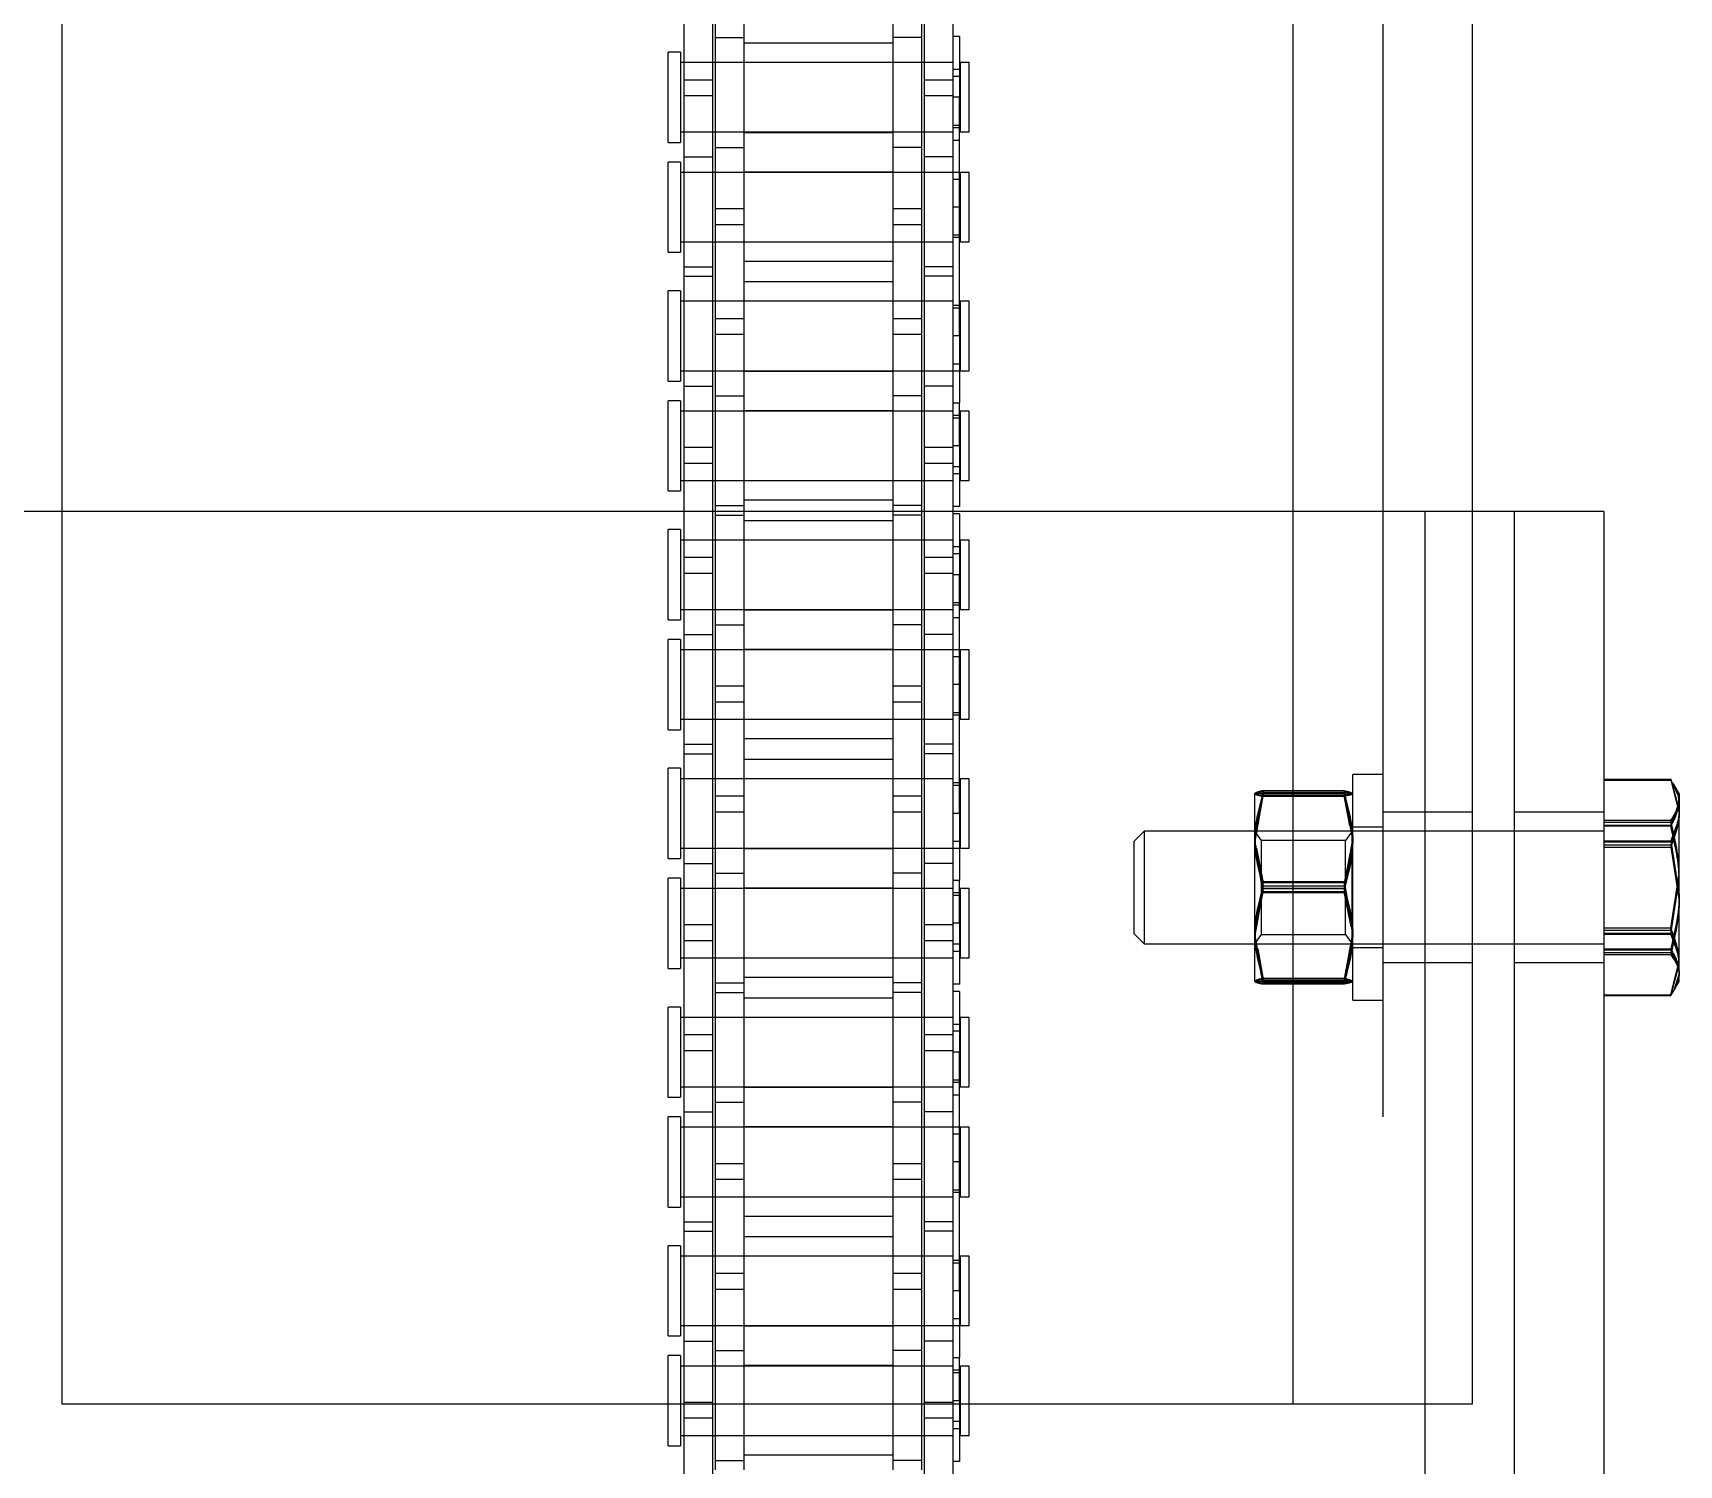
# Model space of a CAD drawing. Header units: metres. Extents: x 0 to 63075, y 0 to 44550.
# Drawn here: x 14528.2 to 14615.8, y 26766.3 to 26842.5 of the extents above; entities that cross this region are included whole.
import ezdxf

# ---------------------------------------------------------------- set-up
doc = ezdxf.new("R2010")
doc.units = ezdxf.units.M
doc.header["$LTSCALE"] = 75
doc.linetypes.add('HIDDEN2', pattern=[4.7625, 3.175, -1.5875])
for name, color, linetype in [('SDM', 7, 'Continuous'), ('SL4', 4, 'Continuous'), ('ST1', 7, 'HIDDEN2')]:
    doc.layers.add(name, color=color, linetype=linetype)

# ---------------------------------------------------------------- blocks, each defined once
blk = doc.blocks.new('A$Ca53c419a')
at = {"layer": 'SL4'}
for p, q in [((2387.238, 281.235), (2387.238, 420.765)), ((2339.738, 215.76), (2339.738, 281.235)), ((2339.738, 281.235), (3664.713, 281.235)), ((2337.529, 249), (2337.529, 248.342)), ((2337.529, 249), (2339.738, 249)), ((2334.737, 248.157), (2338.996, 248.157)), ((2339.738, 248.342), (2337.529, 248.342)), ((2338.083, 248.342), (2338.083, 248.157)), ((2338.996, 246.637), (2338.996, 248.157)), ((2338.996, 248.157), (2339.738, 248.157)), ((2334.737, 246.637), (2338.996, 246.637)), ((2336.251, 246.485), (2339.738, 246.485)), ((2338.083, 246.637), (2338.083, 246.485)), ((2338.996, 246.637), (2339.738, 246.637)), ((2336.251, 244.965), (2339.738, 244.965)), ((2337.036, 237.035), (2337.036, 244.965)), ((2336.251, 237.035), (2339.738, 237.035)), ((2334.737, 235.363), (2338.996, 235.363)), ((2336.251, 235.515), (2339.738, 235.515)), ((2338.083, 235.515), (2338.083, 235.363)), ((2338.996, 233.843), (2338.996, 235.363)), ((2338.996, 235.363), (2339.738, 235.363)), ((2334.737, 233.843), (2338.996, 233.843)), ((2336.697, 233.511), (2336.697, 233.843)), ((2338.996, 233.843), (2339.738, 233.843)), ((2339.738, 233.511), (2336.697, 233.511)), ((2338.083, 233.474), (2338.083, 233)), ((2339.738, 233.474), (2338.083, 233.474)), ((2338.083, 233), (2339.738, 233)), ((2338.452, 233.511), (2338.452, 233.474)), ((2339.738, 215.76), (3664.713, 215.76)), ((2339.738, 206.235), (2339.738, 215.76)), ((2339.738, 208.763), (2334.737, 208.763)), ((3664.713, 206.235), (2339.738, 206.235)), ((2364.237, 206.235), (2364.237, 204)), ((2370.237, 204), (2370.237, 206.235)), ((2387.238, 204), (2387.238, 206.235)), ((2387.238, 204), (2287.238, 204)), ((2387.238, 199.238), (2387.238, 204)), ((2387.238, 199.238), (2287.238, 199.238)), ((2361.482, 199.238), (2361.482, 195.684)), ((2361.487, 199.238), (2361.487, 195.684)), ((2361.523, 199.238), (2361.523, 195.684)), ((2363.666, 199.238), (2363.666, 195.684)), ((2369.38, 199.238), (2369.38, 195.684)), ((2372.952, 199.238), (2372.952, 195.684)), ((2372.988, 199.238), (2372.988, 195.684)), ((2372.993, 199.238), (2372.993, 195.684)), ((2361.725, 195.534), (2361.853, 195.46)), ((2361.853, 195.46), (2362.237, 195.238)), ((2369.38, 195.684), (2366.523, 195.238)), ((2372.952, 195.684), (2371.166, 195.238)), ((2372.237, 195.238), (2372.622, 195.46)), ((2372.607, 195.507), (2372.952, 195.684)), ((2362.237, 195.238), (2362.595, 195.238)), ((2362.595, 195.238), (2366.523, 195.238)), ((2366.523, 195.238), (2371.166, 195.238)), ((2372.237, 195.238), (2371.166, 195.238))]:
    blk.add_line(p, q, dxfattribs=at)
for points, knots in [([(2362.595, 195.238), (2362.308, 195.294), (2361.946, 195.365), (2361.597, 195.628), (2361.523, 195.684)], [0, 0, 0, 0, 0.788999, 1, 1, 1, 1]), ([(2363.666, 195.684), (2363.395, 195.501), (2363.041, 195.264), (2362.679, 195.242), (2362.595, 195.238)], [0, 0, 0, 0, 0.768151, 1, 1, 1, 1]), ([(2366.523, 195.238), (2366.455, 195.238), (2365.491, 195.244), (2364.545, 195.472), (2363.666, 195.684)], [0, 0, 0, 0, 0.070201, 1, 1, 1, 1]), ([(2371.166, 195.238), (2371.124, 195.238), (2370.521, 195.244), (2369.93, 195.472), (2369.38, 195.684)], [0, 0, 0, 0, 0.070201, 1, 1, 1, 1])]:
    blk.add_open_spline(points, degree=3, knots=knots, dxfattribs=at)
at = {"layer": 'ST1'}
for p, q in [((2387.238, 208.763), (2387.238, 281.235)), ((2339.738, 249), (2342.326, 249)), ((2342.326, 248.342), (2342.326, 249)), ((2343.377, 249), (2348.174, 249)), ((2343.377, 249), (2343.377, 248.342)), ((2348.174, 248.342), (2348.174, 249)), ((2350.229, 249), (2355.026, 249)), ((2350.229, 249), (2350.229, 248.342)), ((2355.026, 248.342), (2355.026, 249)), ((2356.077, 249), (2360.874, 249)), ((2356.077, 249), (2356.077, 248.342)), ((2360.874, 248.342), (2360.874, 249)), ((2362.929, 249), (2367.726, 249)), ((2362.929, 249), (2362.929, 248.342)), ((2367.726, 248.342), (2367.726, 249)), ((2368.777, 249), (2373.574, 249)), ((2368.777, 249), (2368.777, 248.342)), ((2373.574, 248.342), (2373.574, 249)), ((2375.629, 249), (2380.426, 249)), ((2375.629, 249), (2375.629, 248.342)), ((2380.426, 248.342), (2380.426, 249)), ((2381.477, 249), (2386.274, 249)), ((2381.477, 249), (2381.477, 248.342)), ((2386.274, 248.342), (2386.274, 249)), ((2388.329, 249), (2393.126, 249)), ((2388.329, 249), (2388.329, 248.342)), ((2393.126, 248.342), (2393.126, 249)), ((2394.177, 249), (2398.974, 249)), ((2394.177, 249), (2394.177, 248.342)), ((2398.974, 248.342), (2398.974, 249)), ((2401.029, 249), (2405.826, 249)), ((2401.029, 249), (2401.029, 248.342)), ((2405.826, 248.342), (2405.826, 249)), ((2406.877, 249), (2411.674, 249)), ((2406.877, 249), (2406.877, 248.342)), ((2411.674, 248.342), (2411.674, 249)), ((2338.083, 248.157), (2338.083, 246.637)), ((2338.083, 248.157), (2338.083, 246.637)), ((2342.326, 248.342), (2339.738, 248.342)), ((2339.738, 248.157), (2339.856, 248.157)), ((2339.856, 248.157), (2348.951, 248.157)), ((2339.856, 248.157), (2339.856, 246.637)), ((2341.773, 233.843), (2341.773, 248.342)), ((2341.773, 246.637), (2341.773, 248.157)), ((2343.103, 248.157), (2343.103, 246.637)), ((2348.174, 248.342), (2343.377, 248.342)), ((2343.931, 248.342), (2343.931, 233.843)), ((2343.931, 248.157), (2343.931, 246.637)), ((2347.621, 233.843), (2347.621, 248.342)), ((2347.621, 246.637), (2347.621, 248.157)), ((2348.951, 248.157), (2348.951, 246.637)), ((2348.951, 248.157), (2355.301, 248.157)), ((2349.453, 248.157), (2349.453, 246.637)), ((2355.026, 248.342), (2350.229, 248.342)), ((2350.783, 248.342), (2350.783, 233.843)), ((2350.783, 248.157), (2350.783, 246.637)), ((2354.473, 233.843), (2354.473, 248.342)), ((2354.473, 246.637), (2354.473, 248.157)), ((2355.301, 248.157), (2355.301, 246.637)), ((2355.301, 248.157), (2364.396, 248.157)), ((2360.874, 248.342), (2356.077, 248.342)), ((2356.631, 248.342), (2356.631, 233.843)), ((2356.631, 248.157), (2356.631, 246.637)), ((2358.548, 246.637), (2358.548, 248.157)), ((2359.408, 248.157), (2359.408, 246.637)), ((2360.321, 233.843), (2360.321, 248.342)), ((2360.321, 246.637), (2360.321, 248.157)), ((2367.726, 248.342), (2362.929, 248.342)), ((2363.483, 248.342), (2363.483, 233.843)), ((2363.483, 248.157), (2363.483, 246.637)), ((2364.396, 248.157), (2365.256, 248.157)), ((2364.396, 246.637), (2364.396, 248.157)), ((2365.256, 248.157), (2374.351, 248.157)), ((2365.256, 248.157), (2365.256, 246.637)), ((2367.173, 233.843), (2367.173, 248.342)), ((2367.173, 246.637), (2367.173, 248.157)), ((2368.503, 248.157), (2368.503, 246.637)), ((2373.574, 248.342), (2368.777, 248.342)), ((2369.331, 248.342), (2369.331, 233.843)), ((2369.331, 248.157), (2369.331, 246.637)), ((2373.021, 233.843), (2373.021, 248.342)), ((2373.021, 246.637), (2373.021, 248.157)), ((2374.351, 248.157), (2374.351, 246.637)), ((2374.351, 248.157), (2380.701, 248.157)), ((2374.853, 248.157), (2374.853, 246.637)), ((2380.426, 248.342), (2375.629, 248.342)), ((2376.183, 248.342), (2376.183, 233.843)), ((2376.183, 248.157), (2376.183, 246.637)), ((2379.873, 233.843), (2379.873, 248.342)), ((2379.873, 246.637), (2379.873, 248.157)), ((2380.701, 248.157), (2380.701, 246.637)), ((2380.701, 248.157), (2389.796, 248.157)), ((2386.274, 248.342), (2381.477, 248.342)), ((2382.031, 248.342), (2382.031, 233.843)), ((2382.031, 248.157), (2382.031, 246.637)), ((2383.948, 246.637), (2383.948, 248.157)), ((2384.808, 248.157), (2384.808, 246.637)), ((2385.721, 233.843), (2385.721, 248.342)), ((2385.721, 246.637), (2385.721, 248.157)), ((2393.126, 248.342), (2388.329, 248.342)), ((2388.883, 248.342), (2388.883, 233.843)), ((2388.883, 248.157), (2388.883, 246.637)), ((2389.796, 248.157), (2390.656, 248.157)), ((2389.796, 246.637), (2389.796, 248.157)), ((2390.656, 248.157), (2399.751, 248.157)), ((2390.656, 248.157), (2390.656, 246.637)), ((2392.573, 233.843), (2392.573, 248.342)), ((2392.573, 246.637), (2392.573, 248.157)), ((2393.903, 248.157), (2393.903, 246.637)), ((2398.974, 248.342), (2394.177, 248.342)), ((2394.731, 248.342), (2394.731, 233.843)), ((2394.731, 248.157), (2394.731, 246.637)), ((2398.421, 233.843), (2398.421, 248.342)), ((2398.421, 246.637), (2398.421, 248.157)), ((2399.751, 248.157), (2399.751, 246.637)), ((2399.751, 248.157), (2406.101, 248.157)), ((2400.253, 248.157), (2400.253, 246.637)), ((2405.826, 248.342), (2401.029, 248.342)), ((2401.583, 248.342), (2401.583, 233.843)), ((2401.583, 248.157), (2401.583, 246.637)), ((2405.273, 233.843), (2405.273, 248.342)), ((2405.273, 246.637), (2405.273, 248.157)), ((2406.101, 248.157), (2406.101, 246.637)), ((2406.101, 248.157), (2415.196, 248.157)), ((2411.674, 248.342), (2406.877, 248.342)), ((2407.431, 248.342), (2407.431, 233.843)), ((2407.431, 248.157), (2407.431, 246.637)), ((2409.348, 246.637), (2409.348, 248.157)), ((2410.208, 248.157), (2410.208, 246.637)), ((2411.121, 233.843), (2411.121, 248.342)), ((2411.121, 246.637), (2411.121, 248.157)), ((2336.753, 246.485), (2336.753, 244.965)), ((2338.083, 246.485), (2338.083, 235.515)), ((2338.083, 246.485), (2338.083, 244.965)), ((2339.738, 246.637), (2339.856, 246.637)), ((2339.738, 246.485), (2342.601, 246.485)), ((2339.856, 246.637), (2348.951, 246.637)), ((2341.773, 244.965), (2341.773, 246.485)), ((2342.601, 246.485), (2342.601, 244.965)), ((2342.601, 246.485), (2351.696, 246.485)), ((2343.931, 246.485), (2343.931, 244.965)), ((2345.848, 244.965), (2345.848, 246.485)), ((2346.708, 246.485), (2346.708, 244.965)), ((2347.621, 244.965), (2347.621, 246.485)), ((2348.951, 246.637), (2355.301, 246.637)), ((2350.783, 246.485), (2350.783, 244.965)), ((2351.696, 246.485), (2352.556, 246.485)), ((2351.696, 244.965), (2351.696, 246.485)), ((2352.556, 246.485), (2361.651, 246.485)), ((2352.556, 246.485), (2352.556, 244.965)), ((2354.473, 244.965), (2354.473, 246.485)), ((2355.301, 246.637), (2364.396, 246.637)), ((2355.803, 246.485), (2355.803, 244.965)), ((2356.631, 246.485), (2356.631, 244.965)), ((2360.321, 244.965), (2360.321, 246.485)), ((2361.651, 246.485), (2361.651, 244.965)), ((2361.651, 246.485), (2368.001, 246.485)), ((2362.153, 246.485), (2362.153, 244.965)), ((2363.483, 246.485), (2363.483, 244.965)), ((2364.396, 246.637), (2365.256, 246.637)), ((2365.256, 246.637), (2374.351, 246.637)), ((2367.173, 244.965), (2367.173, 246.485)), ((2368.001, 246.485), (2368.001, 244.965)), ((2368.001, 246.485), (2377.096, 246.485)), ((2369.331, 246.485), (2369.331, 244.965)), ((2371.248, 244.965), (2371.248, 246.485)), ((2372.108, 246.485), (2372.108, 244.965)), ((2373.021, 244.965), (2373.021, 246.485)), ((2374.351, 246.637), (2380.701, 246.637)), ((2376.183, 246.485), (2376.183, 244.965)), ((2377.096, 246.485), (2377.956, 246.485)), ((2377.096, 244.965), (2377.096, 246.485)), ((2377.956, 246.485), (2387.051, 246.485)), ((2377.956, 246.485), (2377.956, 244.965)), ((2379.873, 244.965), (2379.873, 246.485)), ((2380.701, 246.637), (2389.796, 246.637)), ((2381.203, 246.485), (2381.203, 244.965)), ((2382.031, 246.485), (2382.031, 244.965)), ((2385.721, 244.965), (2385.721, 246.485)), ((2387.051, 246.485), (2387.051, 244.965)), ((2387.051, 246.485), (2393.401, 246.485)), ((2387.553, 246.485), (2387.553, 244.965)), ((2388.883, 246.485), (2388.883, 244.965)), ((2389.796, 246.637), (2390.656, 246.637)), ((2390.656, 246.637), (2399.751, 246.637)), ((2392.573, 244.965), (2392.573, 246.485)), ((2393.401, 246.485), (2393.401, 244.965)), ((2393.401, 246.485), (2402.496, 246.485)), ((2394.731, 246.485), (2394.731, 244.965)), ((2396.648, 244.965), (2396.648, 246.485)), ((2397.508, 246.485), (2397.508, 244.965)), ((2398.421, 244.965), (2398.421, 246.485)), ((2399.751, 246.637), (2406.101, 246.637)), ((2401.583, 246.485), (2401.583, 244.965)), ((2402.496, 246.485), (2403.356, 246.485)), ((2402.496, 244.965), (2402.496, 246.485)), ((2403.356, 246.485), (2412.451, 246.485)), ((2403.356, 246.485), (2403.356, 244.965)), ((2405.273, 244.965), (2405.273, 246.485)), ((2406.101, 246.637), (2415.196, 246.637)), ((2406.603, 246.485), (2406.603, 244.965)), ((2407.431, 246.485), (2407.431, 244.965)), ((2411.121, 244.965), (2411.121, 246.485)), ((2412.451, 246.485), (2412.451, 244.965)), ((2412.451, 246.485), (2418.801, 246.485)), ((2338.083, 244.965), (2338.083, 237.035)), ((2339.738, 244.965), (2342.601, 244.965)), ((2341.773, 237.035), (2341.773, 244.965)), ((2341.816, 244.965), (2341.816, 237.035)), ((2342.601, 244.965), (2351.696, 244.965)), ((2343.888, 237.035), (2343.888, 244.965)), ((2343.931, 244.965), (2343.931, 237.035)), ((2347.621, 237.035), (2347.621, 244.965)), ((2348.668, 244.965), (2348.668, 237.035)), ((2349.736, 237.035), (2349.736, 244.965)), ((2350.783, 244.965), (2350.783, 237.035)), ((2351.696, 244.965), (2352.556, 244.965)), ((2352.556, 244.965), (2361.651, 244.965)), ((2354.473, 237.035), (2354.473, 244.965)), ((2354.516, 244.965), (2354.516, 237.035)), ((2356.588, 237.035), (2356.588, 244.965)), ((2356.631, 244.965), (2356.631, 237.035)), ((2360.321, 237.035), (2360.321, 244.965)), ((2361.368, 244.965), (2361.368, 237.035)), ((2361.651, 244.965), (2368.001, 244.965)), ((2362.436, 237.035), (2362.436, 244.965)), ((2363.483, 244.965), (2363.483, 237.035)), ((2367.173, 237.035), (2367.173, 244.965)), ((2367.216, 244.965), (2367.216, 237.035)), ((2368.001, 244.965), (2377.096, 244.965)), ((2369.288, 237.035), (2369.288, 244.965)), ((2369.331, 244.965), (2369.331, 237.035)), ((2373.021, 237.035), (2373.021, 244.965)), ((2374.068, 244.965), (2374.068, 237.035)), ((2375.136, 237.035), (2375.136, 244.965)), ((2376.183, 244.965), (2376.183, 237.035)), ((2377.096, 244.965), (2377.956, 244.965)), ((2377.956, 244.965), (2387.051, 244.965)), ((2379.873, 237.035), (2379.873, 244.965)), ((2379.916, 244.965), (2379.916, 237.035)), ((2381.988, 237.035), (2381.988, 244.965)), ((2382.031, 244.965), (2382.031, 237.035)), ((2385.721, 237.035), (2385.721, 244.965)), ((2386.768, 244.965), (2386.768, 237.035)), ((2387.051, 244.965), (2393.401, 244.965)), ((2387.836, 237.035), (2387.836, 244.965)), ((2388.883, 244.965), (2388.883, 237.035)), ((2392.573, 237.035), (2392.573, 244.965)), ((2392.616, 244.965), (2392.616, 237.035)), ((2393.401, 244.965), (2402.496, 244.965)), ((2394.688, 237.035), (2394.688, 244.965)), ((2394.731, 244.965), (2394.731, 237.035)), ((2398.421, 237.035), (2398.421, 244.965)), ((2399.468, 244.965), (2399.468, 237.035)), ((2400.536, 237.035), (2400.536, 244.965)), ((2401.583, 244.965), (2401.583, 237.035)), ((2402.496, 244.965), (2403.356, 244.965)), ((2403.356, 244.965), (2412.451, 244.965)), ((2405.273, 237.035), (2405.273, 244.965)), ((2405.316, 244.965), (2405.316, 237.035)), ((2407.388, 237.035), (2407.388, 244.965)), ((2407.431, 244.965), (2407.431, 237.035)), ((2411.121, 237.035), (2411.121, 244.965)), ((2412.168, 244.965), (2412.168, 237.035)), ((2412.451, 244.965), (2418.801, 244.965)), ((2336.753, 235.515), (2336.753, 237.035)), ((2338.083, 237.035), (2338.083, 235.515)), ((2339.738, 237.035), (2342.601, 237.035)), ((2341.773, 235.515), (2341.773, 237.035)), ((2342.601, 235.515), (2342.601, 237.035)), ((2342.601, 237.035), (2351.696, 237.035)), ((2343.931, 237.035), (2343.931, 235.515)), ((2345.848, 235.515), (2345.848, 237.035)), ((2346.708, 237.035), (2346.708, 235.515)), ((2347.621, 235.515), (2347.621, 237.035)), ((2350.783, 237.035), (2350.783, 235.515)), ((2351.696, 237.035), (2352.556, 237.035)), ((2351.696, 235.515), (2351.696, 237.035)), ((2352.556, 237.035), (2361.651, 237.035)), ((2352.556, 237.035), (2352.556, 235.515)), ((2354.473, 235.515), (2354.473, 237.035)), ((2355.803, 235.515), (2355.803, 237.035)), ((2356.631, 237.035), (2356.631, 235.515)), ((2360.321, 235.515), (2360.321, 237.035)), ((2361.651, 235.515), (2361.651, 237.035)), ((2361.651, 237.035), (2368.001, 237.035)), ((2362.153, 235.515), (2362.153, 237.035)), ((2363.483, 237.035), (2363.483, 235.515)), ((2367.173, 235.515), (2367.173, 237.035)), ((2368.001, 235.515), (2368.001, 237.035)), ((2368.001, 237.035), (2377.096, 237.035)), ((2369.331, 237.035), (2369.331, 235.515)), ((2371.248, 235.515), (2371.248, 237.035)), ((2372.108, 237.035), (2372.108, 235.515)), ((2373.021, 235.515), (2373.021, 237.035)), ((2376.183, 237.035), (2376.183, 235.515)), ((2377.096, 237.035), (2377.956, 237.035)), ((2377.096, 235.515), (2377.096, 237.035)), ((2377.956, 237.035), (2387.051, 237.035)), ((2377.956, 237.035), (2377.956, 235.515)), ((2379.873, 235.515), (2379.873, 237.035)), ((2381.203, 235.515), (2381.203, 237.035)), ((2382.031, 237.035), (2382.031, 235.515)), ((2385.721, 235.515), (2385.721, 237.035)), ((2387.051, 235.515), (2387.051, 237.035)), ((2387.051, 237.035), (2393.401, 237.035)), ((2387.553, 235.515), (2387.553, 237.035)), ((2388.883, 237.035), (2388.883, 235.515)), ((2392.573, 235.515), (2392.573, 237.035)), ((2393.401, 235.515), (2393.401, 237.035)), ((2393.401, 237.035), (2402.496, 237.035)), ((2394.731, 237.035), (2394.731, 235.515)), ((2396.648, 235.515), (2396.648, 237.035)), ((2397.508, 237.035), (2397.508, 235.515)), ((2398.421, 235.515), (2398.421, 237.035)), ((2401.583, 237.035), (2401.583, 235.515)), ((2402.496, 237.035), (2403.356, 237.035)), ((2402.496, 235.515), (2402.496, 237.035)), ((2403.356, 237.035), (2412.451, 237.035)), ((2403.356, 237.035), (2403.356, 235.515)), ((2405.273, 235.515), (2405.273, 237.035)), ((2406.603, 235.515), (2406.603, 237.035)), ((2407.431, 237.035), (2407.431, 235.515)), ((2411.121, 235.515), (2411.121, 237.035)), ((2412.451, 235.515), (2412.451, 237.035)), ((2412.451, 237.035), (2418.801, 237.035)), ((2338.083, 235.363), (2338.083, 233.843)), ((2338.083, 235.363), (2338.083, 233.843)), ((2339.738, 235.515), (2342.601, 235.515)), ((2339.738, 235.363), (2339.856, 235.363)), ((2339.856, 235.363), (2348.951, 235.363)), ((2339.856, 235.363), (2339.856, 233.843)), ((2341.773, 233.843), (2341.773, 235.363)), ((2342.601, 235.515), (2351.696, 235.515)), ((2343.103, 233.843), (2343.103, 235.363)), ((2343.931, 235.363), (2343.931, 233.511)), ((2347.621, 233.843), (2347.621, 235.363)), ((2348.951, 233.843), (2348.951, 235.363)), ((2348.951, 235.363), (2355.301, 235.363)), ((2349.453, 233.843), (2349.453, 235.363)), ((2350.783, 235.363), (2350.783, 233.843)), ((2351.696, 235.515), (2352.556, 235.515)), ((2352.556, 235.515), (2361.651, 235.515)), ((2354.473, 233.511), (2354.473, 235.363)), ((2355.301, 233.843), (2355.301, 235.363)), ((2355.301, 235.363), (2364.396, 235.363)), ((2356.631, 235.363), (2356.631, 233.843)), ((2358.548, 233.843), (2358.548, 235.363)), ((2359.408, 235.363), (2359.408, 233.843)), ((2360.321, 233.843), (2360.321, 235.363)), ((2361.651, 235.515), (2368.001, 235.515)), ((2363.483, 235.363), (2363.483, 233.843)), ((2364.396, 235.363), (2365.256, 235.363)), ((2364.396, 233.843), (2364.396, 235.363)), ((2365.256, 235.363), (2374.351, 235.363)), ((2365.256, 235.363), (2365.256, 233.843)), ((2367.173, 233.843), (2367.173, 235.363)), ((2368.001, 235.515), (2377.096, 235.515)), ((2368.503, 233.843), (2368.503, 235.363)), ((2369.331, 235.363), (2369.331, 233.511)), ((2373.021, 233.843), (2373.021, 235.363)), ((2374.351, 233.843), (2374.351, 235.363)), ((2374.351, 235.363), (2380.701, 235.363)), ((2374.853, 233.843), (2374.853, 235.363)), ((2376.183, 235.363), (2376.183, 233.843)), ((2377.096, 235.515), (2377.956, 235.515)), ((2377.956, 235.515), (2387.051, 235.515)), ((2379.873, 233.511), (2379.873, 235.363)), ((2380.701, 233.843), (2380.701, 235.363)), ((2380.701, 235.363), (2389.796, 235.363)), ((2382.031, 235.363), (2382.031, 233.843)), ((2383.948, 233.843), (2383.948, 235.363)), ((2384.808, 235.363), (2384.808, 233.843)), ((2385.721, 233.843), (2385.721, 235.363)), ((2387.051, 235.515), (2393.401, 235.515)), ((2388.883, 235.363), (2388.883, 233.843)), ((2389.796, 235.363), (2390.656, 235.363)), ((2389.796, 233.843), (2389.796, 235.363)), ((2390.656, 235.363), (2399.751, 235.363)), ((2390.656, 235.363), (2390.656, 233.843)), ((2392.573, 233.843), (2392.573, 235.363)), ((2393.401, 235.515), (2402.496, 235.515)), ((2393.903, 233.843), (2393.903, 235.363)), ((2394.731, 235.363), (2394.731, 233.511)), ((2398.421, 233.843), (2398.421, 235.363)), ((2399.751, 233.843), (2399.751, 235.363)), ((2399.751, 235.363), (2406.101, 235.363)), ((2400.253, 233.843), (2400.253, 235.363)), ((2401.583, 235.363), (2401.583, 233.843)), ((2402.496, 235.515), (2403.356, 235.515)), ((2403.356, 235.515), (2412.451, 235.515)), ((2405.273, 233.511), (2405.273, 235.363)), ((2406.101, 233.843), (2406.101, 235.363)), ((2406.101, 235.363), (2415.196, 235.363)), ((2407.431, 235.363), (2407.431, 233.843)), ((2409.348, 233.843), (2409.348, 235.363)), ((2410.208, 235.363), (2410.208, 233.843)), ((2411.121, 233.843), (2411.121, 235.363)), ((2412.451, 235.515), (2418.801, 235.515)), ((2338.452, 233.843), (2338.452, 233.511)), ((2338.821, 233.511), (2338.821, 233.843)), ((2339.738, 233.843), (2339.856, 233.843)), ((2339.856, 233.843), (2348.951, 233.843)), ((2339.928, 233.511), (2339.928, 233.843)), ((2341.404, 233.474), (2341.404, 233.843)), ((2341.547, 233.511), (2341.547, 233.843)), ((2342.224, 233.843), (2342.224, 233.511)), ((2344.3, 233.843), (2344.3, 233.474)), ((2345.776, 233.511), (2345.776, 233.843)), ((2347.252, 233.474), (2347.252, 233.843)), ((2347.395, 233.511), (2347.395, 233.843)), ((2348.951, 233.843), (2355.301, 233.843)), ((2351.009, 233.511), (2351.009, 233.843)), ((2351.152, 233.843), (2351.152, 233.474)), ((2352.628, 233.511), (2352.628, 233.843)), ((2354.104, 233.474), (2354.104, 233.843)), ((2355.301, 233.843), (2364.396, 233.843)), ((2356.18, 233.511), (2356.18, 233.843)), ((2356.857, 233.511), (2356.857, 233.843)), ((2357, 233.843), (2357, 233.474)), ((2358.476, 233.511), (2358.476, 233.843)), ((2359.583, 233.511), (2359.583, 233.843)), ((2359.952, 233.474), (2359.952, 233.843)), ((2361.707, 233.511), (2361.707, 233.843)), ((2362.097, 233.511), (2362.097, 233.843)), ((2363.852, 233.843), (2363.852, 233.474)), ((2364.221, 233.511), (2364.221, 233.843)), ((2364.396, 233.843), (2365.256, 233.843)), ((2365.256, 233.843), (2374.351, 233.843)), ((2365.328, 233.511), (2365.328, 233.843)), ((2366.804, 233.474), (2366.804, 233.843)), ((2366.947, 233.511), (2366.947, 233.843)), ((2367.624, 233.843), (2367.624, 233.511)), ((2369.7, 233.843), (2369.7, 233.474)), ((2371.176, 233.511), (2371.176, 233.843)), ((2372.652, 233.474), (2372.652, 233.843)), ((2372.795, 233.511), (2372.795, 233.843)), ((2374.351, 233.843), (2380.701, 233.843)), ((2376.409, 233.511), (2376.409, 233.843)), ((2376.552, 233.843), (2376.552, 233.474)), ((2378.028, 233.511), (2378.028, 233.843)), ((2379.504, 233.474), (2379.504, 233.843)), ((2380.701, 233.843), (2389.796, 233.843)), ((2381.58, 233.511), (2381.58, 233.843)), ((2382.257, 233.511), (2382.257, 233.843)), ((2382.4, 233.843), (2382.4, 233.474)), ((2383.876, 233.511), (2383.876, 233.843)), ((2384.983, 233.511), (2384.983, 233.843)), ((2385.352, 233.474), (2385.352, 233.843)), ((2387.107, 233.511), (2387.107, 233.843)), ((2387.497, 233.511), (2387.497, 233.843)), ((2389.252, 233.843), (2389.252, 233.474)), ((2389.621, 233.511), (2389.621, 233.843)), ((2389.796, 233.843), (2390.656, 233.843)), ((2390.656, 233.843), (2399.751, 233.843)), ((2390.728, 233.511), (2390.728, 233.843)), ((2392.204, 233.474), (2392.204, 233.843)), ((2392.347, 233.511), (2392.347, 233.843)), ((2393.024, 233.843), (2393.024, 233.511)), ((2395.1, 233.843), (2395.1, 233.474)), ((2396.576, 233.511), (2396.576, 233.843)), ((2398.052, 233.474), (2398.052, 233.843)), ((2398.195, 233.511), (2398.195, 233.843)), ((2399.751, 233.843), (2406.101, 233.843)), ((2401.809, 233.511), (2401.809, 233.843)), ((2401.952, 233.843), (2401.952, 233.474)), ((2403.428, 233.511), (2403.428, 233.843)), ((2404.904, 233.474), (2404.904, 233.843)), ((2406.101, 233.843), (2415.196, 233.843)), ((2406.98, 233.511), (2406.98, 233.843)), ((2407.657, 233.511), (2407.657, 233.843)), ((2407.8, 233.843), (2407.8, 233.474)), ((2409.276, 233.511), (2409.276, 233.843)), ((2410.383, 233.511), (2410.383, 233.843)), ((2410.752, 233.474), (2410.752, 233.843)), ((2412.507, 233.511), (2412.507, 233.843)), ((2339.928, 233.511), (2339.738, 233.511)), ((2341.773, 233.474), (2339.738, 233.474)), ((2339.738, 233), (2341.773, 233)), ((2339.928, 233.511), (2342.224, 233.511)), ((2341.773, 233), (2341.773, 233.474)), ((2345.776, 233.511), (2342.224, 233.511)), ((2347.621, 233.474), (2343.931, 233.474)), ((2343.931, 233.474), (2343.931, 233)), ((2343.931, 233), (2347.621, 233)), ((2345.776, 233.511), (2358.476, 233.511)), ((2347.621, 233), (2347.621, 233.474)), ((2354.473, 233.474), (2350.783, 233.474)), ((2350.783, 233.474), (2350.783, 233)), ((2350.783, 233), (2354.473, 233)), ((2354.473, 233), (2354.473, 233.474)), ((2360.321, 233.474), (2356.631, 233.474)), ((2356.631, 233.474), (2356.631, 233)), ((2356.631, 233), (2360.321, 233)), ((2361.707, 233.511), (2358.476, 233.511)), ((2360.321, 233), (2360.321, 233.474)), ((2365.328, 233.511), (2362.097, 233.511)), ((2367.173, 233.474), (2363.483, 233.474)), ((2363.483, 233.474), (2363.483, 233)), ((2363.483, 233), (2367.173, 233)), ((2365.328, 233.511), (2367.624, 233.511)), ((2367.173, 233), (2367.173, 233.474)), ((2371.176, 233.511), (2367.624, 233.511)), ((2373.021, 233.474), (2369.331, 233.474)), ((2369.331, 233.474), (2369.331, 233)), ((2369.331, 233), (2373.021, 233)), ((2371.176, 233.511), (2383.876, 233.511)), ((2373.021, 233), (2373.021, 233.474)), ((2379.873, 233.474), (2376.183, 233.474)), ((2376.183, 233.474), (2376.183, 233)), ((2376.183, 233), (2379.873, 233)), ((2379.873, 233), (2379.873, 233.474)), ((2385.721, 233.474), (2382.031, 233.474)), ((2382.031, 233.474), (2382.031, 233)), ((2382.031, 233), (2385.721, 233)), ((2387.107, 233.511), (2383.876, 233.511)), ((2385.721, 233), (2385.721, 233.474)), ((2390.728, 233.511), (2387.497, 233.511)), ((2392.573, 233.474), (2388.883, 233.474)), ((2388.883, 233.474), (2388.883, 233)), ((2388.883, 233), (2392.573, 233)), ((2390.728, 233.511), (2393.024, 233.511)), ((2392.573, 233), (2392.573, 233.474)), ((2396.576, 233.511), (2393.024, 233.511)), ((2398.421, 233.474), (2394.731, 233.474)), ((2394.731, 233.474), (2394.731, 233)), ((2394.731, 233), (2398.421, 233)), ((2396.576, 233.511), (2409.276, 233.511)), ((2398.421, 233), (2398.421, 233.474)), ((2405.273, 233.474), (2401.583, 233.474)), ((2401.583, 233.474), (2401.583, 233)), ((2401.583, 233), (2405.273, 233)), ((2405.273, 233), (2405.273, 233.474)), ((2411.121, 233.474), (2407.431, 233.474)), ((2407.431, 233.474), (2407.431, 233)), ((2407.431, 233), (2411.121, 233)), ((2412.507, 233.511), (2409.276, 233.511)), ((2411.121, 233), (2411.121, 233.474)), ((2364.792, 224.238), (2364.237, 223.683)), ((2369.683, 224.238), (2364.792, 224.238)), ((2370.237, 223.683), (2369.683, 224.238)), ((2370.237, 223.683), (2364.237, 223.683)), ((2364.237, 223.683), (2364.237, 206.235)), ((2370.237, 206.235), (2370.237, 223.683)), ((2362.096, 217.351), (2364.519, 217.798)), ((2362.096, 213.044), (2362.096, 217.351)), ((2362.122, 217.351), (2363.725, 217.645)), ((2362.122, 213.044), (2362.122, 217.351)), ((2362.201, 213.044), (2362.201, 217.351)), ((2362.207, 213.044), (2362.207, 217.351)), ((2362.237, 217.798), (2362.237, 217.797)), ((2362.238, 217.798), (2364.682, 217.798)), ((2362.268, 213.044), (2362.268, 217.351)), ((2362.275, 217.351), (2364.793, 217.798)), ((2362.275, 213.044), (2362.275, 217.351)), ((2363.969, 217.651), (2362.362, 217.351)), ((2362.362, 213.044), (2362.362, 217.351)), ((2362.392, 213.044), (2362.392, 217.351)), ((2364.237, 217.798), (2364.738, 217.447)), ((2367.163, 217.351), (2364.682, 217.798)), ((2364.682, 217.798), (2369.682, 217.798)), ((2364.738, 217.447), (2369.737, 217.447)), ((2364.738, 217.447), (2364.738, 212.973)), ((2367.299, 217.351), (2364.784, 217.798)), ((2367.534, 217.351), (2364.963, 217.798)), ((2365.147, 217.714), (2366.997, 217.351)), ((2367.478, 217.351), (2365.413, 217.711)), ((2366.941, 217.351), (2369.512, 217.798)), ((2366.941, 213.044), (2366.941, 217.351)), ((2366.997, 217.351), (2369.062, 217.711)), ((2366.997, 213.044), (2366.997, 217.351)), ((2367.163, 213.044), (2367.163, 217.351)), ((2367.176, 213.044), (2367.176, 217.351)), ((2367.299, 213.044), (2367.299, 217.351)), ((2367.312, 217.351), (2369.793, 217.798)), ((2367.312, 213.044), (2367.312, 217.351)), ((2369.328, 217.714), (2367.478, 217.351)), ((2367.478, 213.044), (2367.478, 217.351)), ((2367.534, 213.044), (2367.534, 217.351)), ((2372.2, 217.351), (2369.682, 217.798)), ((2369.682, 217.798), (2372.237, 217.798)), ((2369.737, 217.447), (2369.737, 217.447)), ((2369.738, 217.447), (2370.237, 217.798)), ((2369.738, 212.973), (2369.738, 217.447)), ((2372.268, 217.351), (2369.783, 217.798)), ((2372.379, 217.351), (2369.956, 217.798)), ((2370.506, 217.651), (2372.113, 217.351)), ((2372.353, 217.351), (2370.75, 217.645)), ((2372.083, 213.044), (2372.083, 217.351)), ((2372.113, 213.044), (2372.113, 217.351)), ((2372.2, 213.044), (2372.2, 217.351)), ((2372.207, 213.044), (2372.207, 217.351)), ((2372.237, 217.798), (2372.233, 217.798)), ((2372.237, 217.798), (2372.237, 217.798)), ((2372.238, 217.797), (2372.237, 217.798)), ((2372.242, 217.795), (2372.238, 217.797)), ((2372.244, 217.794), (2372.242, 217.795)), ((2372.268, 213.044), (2372.268, 217.351)), ((2372.274, 213.044), (2372.274, 217.351)), ((2372.353, 213.044), (2372.353, 217.351)), ((2372.379, 213.044), (2372.379, 217.351)), ((2339.738, 215.76), (3664.713, 215.76)), ((2362.096, 213.044), (2364.519, 212.598)), ((2362.122, 213.044), (2363.725, 212.75)), ((2362.275, 213.044), (2364.793, 212.598)), ((2363.969, 212.744), (2362.362, 213.044)), ((2364.738, 212.973), (2364.237, 212.623)), ((2367.163, 213.044), (2364.682, 212.598)), ((2364.738, 212.973), (2364.738, 212.973)), ((2364.738, 212.973), (2369.738, 212.973)), ((2367.299, 213.044), (2364.784, 212.598)), ((2367.534, 213.044), (2364.963, 212.598)), ((2365.147, 212.681), (2366.997, 213.044)), ((2367.478, 213.044), (2365.413, 212.684)), ((2366.941, 213.044), (2369.512, 212.598)), ((2366.997, 213.044), (2369.062, 212.684)), ((2367.312, 213.044), (2369.793, 212.598)), ((2369.328, 212.681), (2367.478, 213.044)), ((2372.2, 213.044), (2369.682, 212.598)), ((2370.237, 212.623), (2369.738, 212.973)), ((2372.268, 213.044), (2369.783, 212.598)), ((2372.379, 213.044), (2369.956, 212.598)), ((2370.506, 212.744), (2372.113, 213.044)), ((2372.353, 213.044), (2370.75, 212.75)), ((2361.238, 212.598), (2361.666, 212.598)), ((2361.238, 212.598), (2361.238, 210.998)), ((2361.666, 212.598), (2373.238, 212.598)), ((2362.231, 212.601), (2362.233, 212.6)), ((2362.233, 212.6), (2362.237, 212.598)), ((2362.237, 212.598), (2362.237, 212.598)), ((2364.038, 212.598), (2364.038, 210.998)), ((2364.237, 212.623), (2370.237, 212.623)), ((2364.237, 212.623), (2364.237, 212.598)), ((2370.237, 212.623), (2370.237, 212.623)), ((2370.237, 212.598), (2370.237, 212.623)), ((2370.438, 210.998), (2370.438, 212.598)), ((2372.238, 212.598), (2372.242, 212.6)), ((2372.237, 212.598), (2372.238, 212.598)), ((2372.242, 212.6), (2372.244, 212.601)), ((2373.238, 210.998), (2373.238, 212.598)), ((3664.713, 210.998), (2339.738, 210.998)), ((2363.237, 210.998), (2363.237, 206.235)), ((2371.237, 206.235), (2371.237, 210.998)), ((2387.238, 208.763), (2287.238, 208.763)), ((2387.238, 208.763), (2339.738, 208.763)), ((2387.238, 206.235), (2387.238, 208.763)), ((2363.237, 204), (2363.237, 199.238)), ((2364.237, 204), (2364.237, 199.238)), ((2370.237, 199.238), (2370.237, 204)), ((2371.237, 199.238), (2371.237, 204)), ((2361.505, 199.238), (2361.505, 195.684)), ((2363.773, 199.238), (2363.773, 195.684)), ((2363.918, 199.238), (2363.918, 195.684)), ((2363.964, 199.238), (2363.964, 195.684)), ((2364.755, 199.238), (2364.755, 195.684)), ((2364.806, 199.238), (2364.806, 195.684)), ((2364.97, 199.238), (2364.97, 195.684)), ((2365.095, 199.238), (2365.095, 195.684)), ((2369.505, 199.238), (2369.505, 195.684)), ((2369.669, 199.238), (2369.669, 195.684)), ((2369.72, 199.238), (2369.72, 195.684)), ((2370.511, 199.238), (2370.511, 195.684)), ((2370.557, 199.238), (2370.557, 195.684)), ((2370.702, 199.238), (2370.702, 195.684)), ((2370.809, 199.238), (2370.809, 195.684)), ((2372.97, 199.238), (2372.97, 195.684)), ((2361.482, 195.684), (2363.119, 195.238)), ((2361.487, 195.684), (2363.146, 195.238)), ((2361.505, 195.684), (2363.237, 195.238)), ((2361.523, 195.684), (2363.309, 195.238)), ((2361.699, 195.548), (2361.725, 195.534)), ((2362.639, 195.238), (2361.815, 195.502)), ((2364.755, 195.684), (2367.633, 195.238)), ((2364.806, 195.684), (2367.681, 195.238)), ((2364.97, 195.684), (2367.836, 195.238)), ((2365.095, 195.684), (2367.952, 195.238)), ((2369.505, 195.684), (2366.639, 195.238)), ((2369.669, 195.684), (2366.794, 195.238)), ((2369.72, 195.684), (2366.842, 195.238)), ((2372.97, 195.684), (2371.237, 195.238)), ((2372.988, 195.684), (2371.329, 195.238)), ((2372.993, 195.684), (2371.356, 195.238)), ((2372.622, 195.46), (2372.75, 195.534)), ((2372.731, 195.568), (2372.988, 195.684)), ((2372.75, 195.534), (2372.776, 195.548))]:
    blk.add_line(p, q, dxfattribs=at)
for points, knots in [([(2362.244, 217.798), (2362.231, 217.791), (2362.18, 217.766), (2362.132, 217.526), (2362.096, 217.351)], [0, 0, 0, 0, 0.2686336, 1, 1, 1, 1]), ([(2362.242, 217.798), (2362.231, 217.791), (2362.19, 217.766), (2362.151, 217.526), (2362.122, 217.351)], [0, 0, 0, 0, 0.268634, 1, 1, 1, 1]), ([(2364.682, 217.798), (2364.623, 217.797), (2363.785, 217.791), (2362.964, 217.563), (2362.201, 217.351)], [0, 0, 0, 0, 0.070201, 1, 1, 1, 1]), ([(2362.201, 217.351), (2362.204, 217.418), (2362.216, 217.68), (2362.229, 217.747), (2362.238, 217.798)], [0, 0, 0, 0, 0.257551, 1, 1, 1, 1]), ([(2362.238, 217.798), (2362.241, 217.791), (2362.254, 217.766), (2362.266, 217.526), (2362.275, 217.351)], [0, 0, 0, 0, 0.268634, 1, 1, 1, 1]), ([(2362.362, 217.351), (2362.352, 217.418), (2362.313, 217.68), (2362.272, 217.747), (2362.242, 217.798)], [0, 0, 0, 0, 0.257551, 1, 1, 1, 1]), ([(2362.392, 217.351), (2362.38, 217.418), (2362.332, 217.68), (2362.281, 217.747), (2362.244, 217.798)], [0, 0, 0, 0, 0.257551, 1, 1, 1, 1]), ([(2364.784, 217.798), (2364.724, 217.797), (2363.875, 217.791), (2363.042, 217.563), (2362.268, 217.351)], [0, 0, 0, 0, 0.070201, 1, 1, 1, 1]), ([(2364.963, 217.798), (2364.902, 217.797), (2364.034, 217.791), (2363.183, 217.563), (2362.392, 217.351)], [0, 0, 0, 0, 0.0702006, 1, 1, 1, 1]), ([(2364.519, 217.798), (2364.576, 217.797), (2365.394, 217.791), (2366.196, 217.563), (2366.941, 217.351)], [0, 0, 0, 0, 0.0702006, 1, 1, 1, 1]), ([(2364.793, 217.798), (2364.853, 217.797), (2365.703, 217.791), (2366.537, 217.563), (2367.312, 217.351)], [0, 0, 0, 0, 0.070201, 1, 1, 1, 1]), ([(2369.682, 217.798), (2369.622, 217.797), (2368.772, 217.791), (2367.938, 217.563), (2367.163, 217.351)], [0, 0, 0, 0, 0.0702006, 1, 1, 1, 1]), ([(2369.783, 217.798), (2369.724, 217.797), (2368.885, 217.791), (2368.063, 217.563), (2367.299, 217.351)], [0, 0, 0, 0, 0.0702006, 1, 1, 1, 1]), ([(2369.956, 217.798), (2369.899, 217.797), (2369.081, 217.791), (2368.279, 217.563), (2367.534, 217.351)], [0, 0, 0, 0, 0.0702006, 1, 1, 1, 1]), ([(2369.512, 217.798), (2369.573, 217.797), (2370.441, 217.791), (2371.292, 217.563), (2372.083, 217.351)], [0, 0, 0, 0, 0.070201, 1, 1, 1, 1]), ([(2369.793, 217.798), (2369.852, 217.797), (2370.69, 217.791), (2371.511, 217.563), (2372.274, 217.351)], [0, 0, 0, 0, 0.070201, 1, 1, 1, 1]), ([(2372.231, 217.798), (2372.217, 217.791), (2372.167, 217.766), (2372.118, 217.526), (2372.083, 217.351)], [0, 0, 0, 0, 0.268634, 1, 1, 1, 1]), ([(2372.233, 217.798), (2372.222, 217.791), (2372.182, 217.766), (2372.142, 217.526), (2372.113, 217.351)], [0, 0, 0, 0, 0.268634, 1, 1, 1, 1]), ([(2372.2, 217.351), (2372.203, 217.418), (2372.215, 217.68), (2372.228, 217.747), (2372.237, 217.798)], [0, 0, 0, 0, 0.257551, 1, 1, 1, 1]), ([(2372.353, 217.351), (2372.343, 217.418), (2372.304, 217.68), (2372.263, 217.747), (2372.233, 217.798)], [0, 0, 0, 0, 0.257551, 1, 1, 1, 1]), ([(2372.237, 217.798), (2372.24, 217.791), (2372.253, 217.766), (2372.265, 217.526), (2372.274, 217.351)], [0, 0, 0, 0, 0.268634, 1, 1, 1, 1]), ([(2372.379, 217.351), (2372.367, 217.419), (2372.323, 217.659), (2372.277, 217.722), (2372.244, 217.767)], [0, 0, 0, 0, 0.282203, 1, 1, 1, 1]), ([(2362.231, 212.609), (2362.222, 212.614), (2362.176, 212.642), (2362.132, 212.865), (2362.096, 213.044)], [0, 0, 0, 0, 0.198281, 1, 1, 1, 1]), ([(2362.233, 212.607), (2362.225, 212.613), (2362.187, 212.639), (2362.151, 212.866), (2362.122, 213.044)], [0, 0, 0, 0, 0.212655, 1, 1, 1, 1]), ([(2364.682, 212.598), (2364.623, 212.598), (2363.785, 212.604), (2362.964, 212.832), (2362.201, 213.044)], [0, 0, 0, 0, 0.070201, 1, 1, 1, 1]), ([(2362.201, 213.044), (2362.204, 212.977), (2362.216, 212.715), (2362.229, 212.648), (2362.238, 212.598)], [0, 0, 0, 0, 0.257551, 1, 1, 1, 1]), ([(2362.238, 212.598), (2362.241, 212.604), (2362.254, 212.629), (2362.266, 212.869), (2362.275, 213.044)], [0, 0, 0, 0, 0.2686336, 1, 1, 1, 1]), ([(2362.362, 213.044), (2362.352, 212.977), (2362.313, 212.715), (2362.272, 212.648), (2362.242, 212.598)], [0, 0, 0, 0, 0.257551, 1, 1, 1, 1]), ([(2362.392, 213.044), (2362.38, 212.977), (2362.332, 212.715), (2362.281, 212.648), (2362.244, 212.598)], [0, 0, 0, 0, 0.257551, 1, 1, 1, 1]), ([(2364.784, 212.598), (2364.724, 212.598), (2363.875, 212.604), (2363.042, 212.832), (2362.268, 213.044)], [0, 0, 0, 0, 0.070201, 1, 1, 1, 1]), ([(2364.963, 212.598), (2364.902, 212.598), (2364.034, 212.604), (2363.183, 212.832), (2362.392, 213.044)], [0, 0, 0, 0, 0.070201, 1, 1, 1, 1]), ([(2364.519, 212.598), (2364.576, 212.598), (2365.394, 212.604), (2366.196, 212.832), (2366.941, 213.044)], [0, 0, 0, 0, 0.0702006, 1, 1, 1, 1]), ([(2364.793, 212.598), (2364.853, 212.598), (2365.703, 212.604), (2366.537, 212.832), (2367.312, 213.044)], [0, 0, 0, 0, 0.0702006, 1, 1, 1, 1]), ([(2369.682, 212.598), (2369.622, 212.598), (2368.772, 212.604), (2367.938, 212.832), (2367.163, 213.044)], [0, 0, 0, 0, 0.070201, 1, 1, 1, 1]), ([(2369.783, 212.598), (2369.724, 212.598), (2368.885, 212.604), (2368.063, 212.832), (2367.299, 213.044)], [0, 0, 0, 0, 0.070201, 1, 1, 1, 1]), ([(2369.956, 212.598), (2369.899, 212.598), (2369.081, 212.604), (2368.279, 212.832), (2367.534, 213.044)], [0, 0, 0, 0, 0.070201, 1, 1, 1, 1]), ([(2369.512, 212.598), (2369.573, 212.598), (2370.441, 212.604), (2371.292, 212.832), (2372.083, 213.044)], [0, 0, 0, 0, 0.070201, 1, 1, 1, 1]), ([(2369.793, 212.598), (2369.852, 212.598), (2370.69, 212.604), (2371.511, 212.832), (2372.274, 213.044)], [0, 0, 0, 0, 0.070201, 1, 1, 1, 1]), ([(2372.231, 212.598), (2372.217, 212.604), (2372.167, 212.629), (2372.118, 212.869), (2372.083, 213.044)], [0, 0, 0, 0, 0.268634, 1, 1, 1, 1]), ([(2372.233, 212.598), (2372.222, 212.604), (2372.182, 212.629), (2372.142, 212.869), (2372.113, 213.044)], [0, 0, 0, 0, 0.2686336, 1, 1, 1, 1]), ([(2372.2, 213.044), (2372.203, 212.977), (2372.215, 212.715), (2372.228, 212.648), (2372.237, 212.598)], [0, 0, 0, 0, 0.257551, 1, 1, 1, 1]), ([(2372.237, 212.598), (2372.24, 212.604), (2372.253, 212.629), (2372.265, 212.869), (2372.274, 213.044)], [0, 0, 0, 0, 0.268634, 1, 1, 1, 1]), ([(2372.353, 213.044), (2372.343, 212.976), (2372.307, 212.732), (2372.269, 212.668), (2372.242, 212.622)], [0, 0, 0, 0, 0.277115, 1, 1, 1, 1]), ([(2372.379, 213.044), (2372.367, 212.976), (2372.323, 212.736), (2372.277, 212.673), (2372.244, 212.628)], [0, 0, 0, 0, 0.28212, 1, 1, 1, 1]), ([(2362.703, 195.238), (2362.378, 195.294), (2361.966, 195.365), (2361.57, 195.628), (2361.487, 195.684)], [0, 0, 0, 0, 0.788999, 1, 1, 1, 1]), ([(2362.723, 195.238), (2362.391, 195.284), (2362.052, 195.332), (2361.726, 195.534), (2361.719, 195.538)], [0, 0, 0, 0, 0.980111, 1, 1, 1, 1]), ([(2363.773, 195.684), (2363.486, 195.501), (2363.112, 195.264), (2362.728, 195.242), (2362.639, 195.238)], [0, 0, 0, 0, 0.768151, 1, 1, 1, 1]), ([(2363.918, 195.684), (2363.61, 195.501), (2363.209, 195.264), (2362.798, 195.242), (2362.703, 195.238)], [0, 0, 0, 0, 0.7681507, 1, 1, 1, 1]), ([(2363.964, 195.684), (2363.65, 195.501), (2363.241, 195.264), (2362.821, 195.242), (2362.723, 195.238)], [0, 0, 0, 0, 0.768151, 1, 1, 1, 1]), ([(2363.119, 195.238), (2363.157, 195.238), (2363.71, 195.244), (2364.252, 195.472), (2364.755, 195.684)], [0, 0, 0, 0, 0.070201, 1, 1, 1, 1]), ([(2363.146, 195.238), (2363.186, 195.238), (2363.746, 195.244), (2364.295, 195.472), (2364.806, 195.684)], [0, 0, 0, 0, 0.070201, 1, 1, 1, 1]), ([(2363.237, 195.238), (2363.279, 195.238), (2363.863, 195.244), (2364.437, 195.472), (2364.97, 195.684)], [0, 0, 0, 0, 0.070201, 1, 1, 1, 1]), ([(2363.309, 195.238), (2363.351, 195.238), (2363.954, 195.244), (2364.545, 195.472), (2365.095, 195.684)], [0, 0, 0, 0, 0.070201, 1, 1, 1, 1]), ([(2366.639, 195.238), (2366.571, 195.238), (2365.604, 195.244), (2364.655, 195.472), (2363.773, 195.684)], [0, 0, 0, 0, 0.070201, 1, 1, 1, 1]), ([(2366.794, 195.238), (2366.726, 195.238), (2365.755, 195.244), (2364.803, 195.472), (2363.918, 195.684)], [0, 0, 0, 0, 0.070201, 1, 1, 1, 1]), ([(2366.842, 195.238), (2366.774, 195.238), (2365.802, 195.244), (2364.85, 195.472), (2363.964, 195.684)], [0, 0, 0, 0, 0.070201, 1, 1, 1, 1]), ([(2367.633, 195.238), (2367.701, 195.238), (2368.673, 195.244), (2369.625, 195.472), (2370.511, 195.684)], [0, 0, 0, 0, 0.070201, 1, 1, 1, 1]), ([(2367.681, 195.238), (2367.749, 195.238), (2368.72, 195.244), (2369.672, 195.472), (2370.557, 195.684)], [0, 0, 0, 0, 0.070201, 1, 1, 1, 1]), ([(2367.836, 195.238), (2367.904, 195.238), (2368.871, 195.244), (2369.82, 195.472), (2370.702, 195.684)], [0, 0, 0, 0, 0.070201, 1, 1, 1, 1]), ([(2367.952, 195.238), (2368.02, 195.238), (2368.984, 195.244), (2369.93, 195.472), (2370.809, 195.684)], [0, 0, 0, 0, 0.070201, 1, 1, 1, 1]), ([(2371.237, 195.238), (2371.196, 195.238), (2370.612, 195.244), (2370.038, 195.472), (2369.505, 195.684)], [0, 0, 0, 0, 0.070201, 1, 1, 1, 1]), ([(2371.329, 195.238), (2371.289, 195.238), (2370.729, 195.244), (2370.18, 195.472), (2369.669, 195.684)], [0, 0, 0, 0, 0.0702006, 1, 1, 1, 1]), ([(2371.356, 195.238), (2371.318, 195.238), (2370.765, 195.244), (2370.223, 195.472), (2369.72, 195.684)], [0, 0, 0, 0, 0.0702006, 1, 1, 1, 1]), ([(2370.511, 195.684), (2370.596, 195.628), (2371, 195.365), (2371.42, 195.294), (2371.752, 195.238)], [0, 0, 0, 0, 0.2110008, 1, 1, 1, 1]), ([(2370.557, 195.684), (2370.64, 195.628), (2371.036, 195.365), (2371.448, 195.294), (2371.772, 195.238)], [0, 0, 0, 0, 0.211001, 1, 1, 1, 1]), ([(2370.702, 195.684), (2370.78, 195.628), (2371.149, 195.365), (2371.533, 195.294), (2371.836, 195.238)], [0, 0, 0, 0, 0.211001, 1, 1, 1, 1]), ([(2370.809, 195.684), (2370.883, 195.628), (2371.231, 195.365), (2371.594, 195.294), (2371.88, 195.238)], [0, 0, 0, 0, 0.211001, 1, 1, 1, 1]), ([(2371.752, 195.238), (2371.849, 195.242), (2372.189, 195.255), (2372.52, 195.444), (2372.756, 195.579)], [0, 0, 0, 0, 0.286911, 1, 1, 1, 1]), ([(2371.772, 195.238), (2371.868, 195.239), (2372.084, 195.242), (2372.295, 195.359), (2372.412, 195.424)], [0, 0, 0, 0, 0.442229, 1, 1, 1, 1]), ([(2371.836, 195.238), (2371.925, 195.241), (2372.203, 195.252), (2372.473, 195.419), (2372.658, 195.533)], [0, 0, 0, 0, 0.320326, 1, 1, 1, 1]), ([(2371.88, 195.238), (2371.964, 195.241), (2372.21, 195.25), (2372.449, 195.405), (2372.607, 195.507)], [0, 0, 0, 0, 0.342658, 1, 1, 1, 1])]:
    blk.add_open_spline(points, degree=3, knots=knots, dxfattribs=at)

msp = doc.modelspace()

# ---------------------------------------------------------------- block references
at = {"layer": 'SDM', "rotation": 90}
msp.add_blockref('A$Ca53c419a', (14811.027, 24429.769), dxfattribs=at)

doc.saveas('drawing.dxf')
